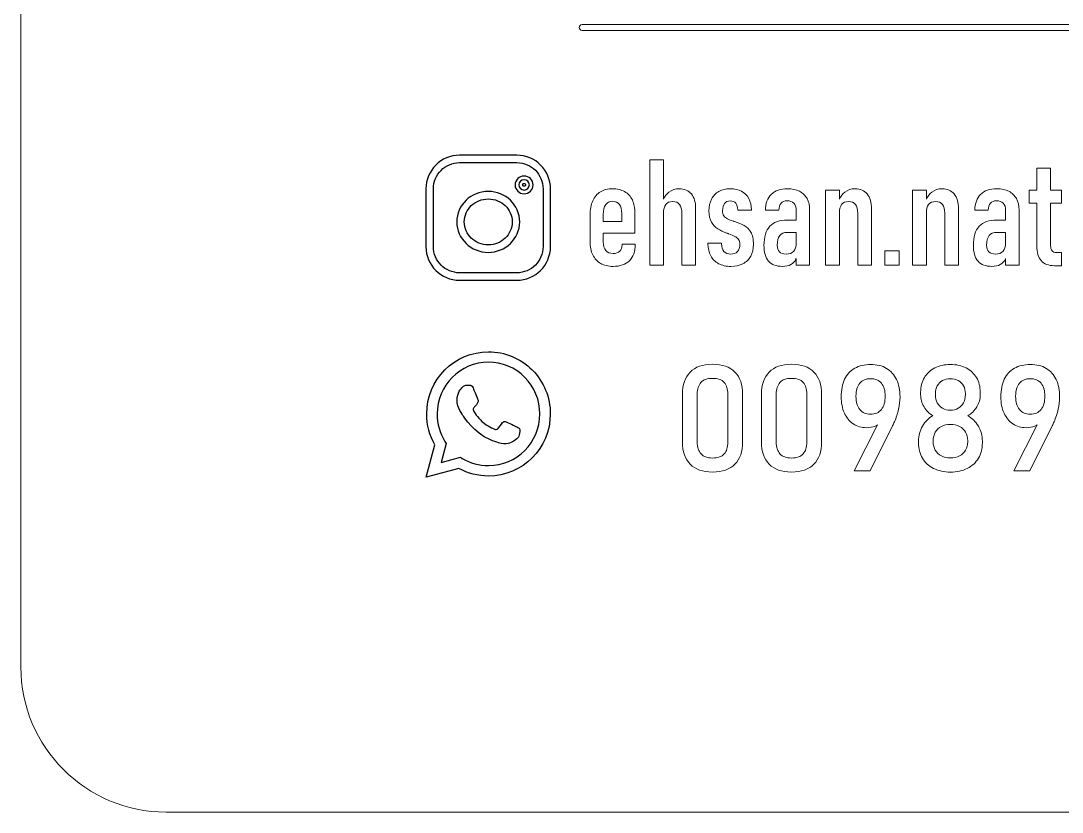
# Model space of a CAD drawing. Header units: millimetres. Extents: x -20 to 20, y -20 to 20.
# Drawn here: x -20 to 1.52, y -20 to -3.65 of the extents above; entities that cross this region are included whole.
import ezdxf

# ---------------------------------------------------------------- set-up
doc = ezdxf.new("R2010")
doc.units = ezdxf.units.MM
doc.header["$MEASUREMENT"] = 0
doc.layers.add('Layer 1', color=7, linetype='Continuous')

msp = doc.modelspace()

# ---------------------------------------------------------------- linework, layer by layer
at = {"layer": 'Layer 1', "color": 250, "lineweight": 18}
msp.add_open_spline([(17, 20), (17, 20), (-17, 20), (-17, 20), (-18.6523, 20), (-20, 18.6523), (-20, 17), (-20, 17), (-20, -17), (-20, -17), (-20, -18.6523), (-18.6523, -20), (-17, -20), (-17, -20), (17, -20), (17, -20), (18.6523, -20), (20, -18.6523), (20, -17), (20, -17), (20, 17), (20, 17), (20, 18.6523), (18.6523, 20), (17, 20)], degree=3, knots=[0, 0, 0, 0, 0.125, 0.125, 0.125, 0.25, 0.25, 0.25, 0.375, 0.375, 0.375, 0.5, 0.5, 0.5, 0.625, 0.625, 0.625, 0.75, 0.75, 0.75, 0.875, 0.875, 0.875, 1, 1, 1, 1], dxfattribs=at)
at = {"layer": 'Layer 1', "color": 250, "lineweight": 9}
for points, knots in [([(-8.4018, -3.8484), (-8.4348, -3.8484), (-8.4615, -3.8216), (-8.4615, -3.7887), (-8.4615, -3.7557), (-8.4348, -3.729), (-8.4018, -3.729), (-8.4018, -3.729), (17.0655, -3.729), (17.0655, -3.729), (17.0985, -3.729), (17.1252, -3.7557), (17.1252, -3.7887), (17.1252, -3.8216), (17.0985, -3.8484), (17.0655, -3.8484), (17.0655, -3.8484), (-8.4018, -3.8484), (-8.4018, -3.8484)], [0, 0, 0, 0, 0.1666667, 0.1666667, 0.1666667, 0.3333333, 0.3333333, 0.3333333, 0.5, 0.5, 0.5, 0.6666667, 0.6666667, 0.6666667, 0.8333333, 0.8333333, 0.8333333, 1, 1, 1, 1]), ([(-7.0047, -6.5246), (-7.0047, -6.5246), (-6.72, -6.5246), (-6.72, -6.5246), (-6.72, -6.5246), (-6.72, -7.3363), (-6.72, -7.3363), (-6.6893, -7.2755), (-6.6516, -7.2277), (-6.607, -7.1927), (-6.5456, -7.1447), (-6.4751, -7.1206), (-6.3948, -7.1206), (-6.2854, -7.1206), (-6.2011, -7.1569), (-6.1428, -7.2285), (-6.084, -7.3006), (-6.0549, -7.4044), (-6.0549, -7.5403), (-6.0549, -7.5403), (-6.0549, -8.7023), (-6.0549, -8.7023), (-6.0549, -8.7023), (-6.3396, -8.7023), (-6.3396, -8.7023), (-6.3396, -8.7023), (-6.3396, -7.6226), (-6.3396, -7.6226), (-6.3396, -7.5434), (-6.3555, -7.4846), (-6.3867, -7.4453), (-6.4183, -7.4054), (-6.4659, -7.386), (-6.5298, -7.386), (-6.5937, -7.386), (-6.6412, -7.4059), (-6.6729, -7.4463), (-6.7031, -7.4859), (-6.719, -7.5442), (-6.72, -7.6222), (-6.72, -7.6222), (-6.72, -7.626), (-6.72, -7.626), (-6.72, -7.626), (-6.72, -7.6298), (-6.72, -7.6298), (-6.72, -7.6298), (-6.72, -8.7023), (-6.72, -8.7023), (-6.72, -8.7023), (-7.0047, -8.7023), (-7.0047, -8.7023), (-7.0047, -8.7023), (-7.0047, -6.5246), (-7.0047, -6.5246)], [0, 0, 0, 0, 0.0555556, 0.0555556, 0.0555556, 0.1111111, 0.1111111, 0.1111111, 0.1666667, 0.1666667, 0.1666667, 0.2222222, 0.2222222, 0.2222222, 0.2777778, 0.2777778, 0.2777778, 0.3333333, 0.3333333, 0.3333333, 0.3888889, 0.3888889, 0.3888889, 0.4444444, 0.4444444, 0.4444444, 0.5, 0.5, 0.5, 0.5555556, 0.5555556, 0.5555556, 0.6111111, 0.6111111, 0.6111111, 0.6666667, 0.6666667, 0.6666667, 0.7222222, 0.7222222, 0.7222222, 0.7777778, 0.7777778, 0.7777778, 0.8333333, 0.8333333, 0.8333333, 0.8888889, 0.8888889, 0.8888889, 0.9444444, 0.9444444, 0.9444444, 1, 1, 1, 1]), ([(1.3611, -8.71), (1.2353, -8.71), (1.1433, -8.6752), (1.084, -8.6062), (1.0252, -8.5377), (0.9956, -8.4349), (0.9956, -8.2979), (0.9956, -8.2979), (0.9956, -7.4171), (0.9956, -7.4171), (0.9956, -7.4171), (0.8371, -7.4171), (0.8371, -7.4171), (0.8371, -7.4171), (0.8371, -7.1477), (0.8371, -7.1477), (0.8371, -7.1477), (0.9956, -7.1477), (0.9956, -7.1477), (0.9956, -7.1477), (0.9956, -6.6953), (0.9956, -6.6953), (0.9956, -6.6953), (1.2803, -6.6953), (1.2803, -6.6953), (1.2803, -6.6953), (1.2803, -7.1477), (1.2803, -7.1477), (1.2803, -7.1477), (1.5078, -7.1477), (1.5078, -7.1477), (1.5078, -7.1477), (1.5078, -7.4171), (1.5078, -7.4171), (1.5078, -7.4171), (1.2803, -7.4171), (1.2803, -7.4171), (1.2803, -7.4171), (1.2803, -8.2979), (1.2803, -8.2979), (1.2803, -8.3429), (1.29, -8.3777), (1.3094, -8.4027), (1.3289, -8.4278), (1.357, -8.4401), (1.3943, -8.4401), (1.3943, -8.4401), (1.5078, -8.4401), (1.5078, -8.4401), (1.5078, -8.4401), (1.5078, -8.71), (1.5078, -8.71), (1.5078, -8.71), (1.3611, -8.71), (1.3611, -8.71)], [0, 0, 0, 0, 0.0555556, 0.0555556, 0.0555556, 0.1111111, 0.1111111, 0.1111111, 0.1666667, 0.1666667, 0.1666667, 0.2222222, 0.2222222, 0.2222222, 0.2777778, 0.2777778, 0.2777778, 0.3333333, 0.3333333, 0.3333333, 0.3888889, 0.3888889, 0.3888889, 0.4444444, 0.4444444, 0.4444444, 0.5, 0.5, 0.5, 0.5555556, 0.5555556, 0.5555556, 0.6111111, 0.6111111, 0.6111111, 0.6666667, 0.6666667, 0.6666667, 0.7222222, 0.7222222, 0.7222222, 0.7777778, 0.7777778, 0.7777778, 0.8333333, 0.8333333, 0.8333333, 0.8888889, 0.8888889, 0.8888889, 0.9444444, 0.9444444, 0.9444444, 1, 1, 1, 1]), ([(-7.7628, -8.7248), (-7.8625, -8.7248), (-7.9473, -8.7043), (-8.0179, -8.664), (-8.0884, -8.6236), (-8.1421, -8.5648), (-8.1794, -8.4881), (-8.2172, -8.4114), (-8.2356, -8.3184), (-8.2356, -8.2095), (-8.2356, -8.2095), (-8.2356, -7.6661), (-8.2356, -7.6661), (-8.2356, -7.5511), (-8.2178, -7.4529), (-8.1809, -7.3711), (-8.1446, -7.2888), (-8.092, -7.227), (-8.023, -7.1845), (-7.9545, -7.1421), (-7.8712, -7.1206), (-7.7745, -7.1206), (-7.6769, -7.1206), (-7.5931, -7.1406), (-7.523, -7.1799), (-7.453, -7.2193), (-7.3998, -7.2766), (-7.3635, -7.3522), (-7.3267, -7.4274), (-7.3088, -7.5189), (-7.3088, -7.6257), (-7.3088, -7.6257), (-7.3088, -8.0357), (-7.3088, -8.0357), (-7.3088, -8.0357), (-7.9632, -8.0357), (-7.9632, -8.0357), (-7.9632, -8.0357), (-7.9632, -8.2172), (-7.9632, -8.2172), (-7.9632, -8.2928), (-7.9458, -8.3521), (-7.911, -8.3946), (-7.8758, -8.437), (-7.8267, -8.4579), (-7.7628, -8.4579), (-7.7035, -8.4579), (-7.658, -8.4426), (-7.6253, -8.4109), (-7.5931, -8.3797), (-7.5767, -8.3347), (-7.5767, -8.277), (-7.5767, -8.277), (-7.5767, -8.2662), (-7.5767, -8.2662), (-7.5767, -8.2662), (-7.3042, -8.2662), (-7.3042, -8.2662), (-7.3042, -8.2662), (-7.3042, -8.277), (-7.3042, -8.277), (-7.3042, -8.4196), (-7.3441, -8.53), (-7.4239, -8.6077), (-7.5041, -8.6859), (-7.6166, -8.7248), (-7.7628, -8.7248)], [0, 0, 0, 0, 0.0454545, 0.0454545, 0.0454545, 0.0909091, 0.0909091, 0.0909091, 0.1363636, 0.1363636, 0.1363636, 0.1818182, 0.1818182, 0.1818182, 0.2272727, 0.2272727, 0.2272727, 0.2727273, 0.2727273, 0.2727273, 0.3181818, 0.3181818, 0.3181818, 0.3636364, 0.3636364, 0.3636364, 0.4090909, 0.4090909, 0.4090909, 0.4545455, 0.4545455, 0.4545455, 0.5, 0.5, 0.5, 0.5454545, 0.5454545, 0.5454545, 0.5909091, 0.5909091, 0.5909091, 0.6363636, 0.6363636, 0.6363636, 0.6818182, 0.6818182, 0.6818182, 0.7272727, 0.7272727, 0.7272727, 0.7727273, 0.7727273, 0.7727273, 0.8181818, 0.8181818, 0.8181818, 0.8636364, 0.8636364, 0.8636364, 0.9090909, 0.9090909, 0.9090909, 0.9545455, 0.9545455, 0.9545455, 1, 1, 1, 1]), ([(-5.33, -8.7248), (-5.4272, -8.7248), (-5.5105, -8.7059), (-5.581, -8.6686), (-5.6516, -8.6312), (-5.7058, -8.5771), (-5.7436, -8.507), (-5.7814, -8.4365), (-5.8003, -8.3537), (-5.8003, -8.2591), (-5.8003, -8.2591), (-5.8003, -8.2468), (-5.8003, -8.2468), (-5.8003, -8.2468), (-5.5187, -8.2468), (-5.5187, -8.2468), (-5.5187, -8.2468), (-5.5187, -8.2591), (-5.5187, -8.2591), (-5.5187, -8.3261), (-5.5023, -8.3782), (-5.4696, -8.4155), (-5.4364, -8.4528), (-5.3898, -8.4717), (-5.33, -8.4717), (-5.2712, -8.4717), (-5.2252, -8.4539), (-5.1915, -8.4176), (-5.1583, -8.3818), (-5.1414, -8.3322), (-5.1414, -8.2693), (-5.1414, -8.2274), (-5.1511, -8.1931), (-5.1705, -8.1671), (-5.19, -8.1405), (-5.215, -8.1195), (-5.2447, -8.1042), (-5.2748, -8.0883), (-5.3172, -8.071), (-5.3719, -8.051), (-5.376, -8.05), (-5.3796, -8.049), (-5.3832, -8.048), (-5.3868, -8.0469), (-5.3903, -8.0454), (-5.3944, -8.0434), (-5.3975, -8.0423), (-5.4006, -8.0413), (-5.4026, -8.0403), (-5.4052, -8.0393), (-5.4082, -8.0383), (-5.4108, -8.0372), (-5.4849, -8.0096), (-5.5478, -7.9795), (-5.5989, -7.9473), (-5.6505, -7.9156), (-5.6935, -7.8696), (-5.7288, -7.8097), (-5.7635, -7.7499), (-5.7809, -7.6727), (-5.7809, -7.5792), (-5.7809, -7.4851), (-5.763, -7.4039), (-5.7277, -7.3348), (-5.6925, -7.2658), (-5.6419, -7.2132), (-5.5759, -7.1764), (-5.51, -7.1391), (-5.4323, -7.1206), (-5.3423, -7.1206), (-5.2513, -7.1206), (-5.1731, -7.138), (-5.1071, -7.1733), (-5.0412, -7.2081), (-4.9906, -7.2582), (-4.9558, -7.3236), (-4.9211, -7.389), (-4.9032, -7.4667), (-4.9032, -7.5567), (-4.9032, -7.5567), (-4.9032, -7.5654), (-4.9032, -7.5654), (-4.9032, -7.5654), (-5.1848, -7.5654), (-5.1848, -7.5654), (-5.1848, -7.5654), (-5.1848, -7.5536), (-5.1848, -7.5536), (-5.1848, -7.4969), (-5.1986, -7.4524), (-5.2263, -7.4212), (-5.2533, -7.3895), (-5.2922, -7.3737), (-5.3423, -7.3737), (-5.3919, -7.3737), (-5.4307, -7.3916), (-5.4583, -7.4263), (-5.4854, -7.4611), (-5.4992, -7.5102), (-5.4992, -7.5731), (-5.4992, -7.616), (-5.49, -7.6513), (-5.4711, -7.6789), (-5.4522, -7.706), (-5.4272, -7.7274), (-5.397, -7.7433), (-5.3663, -7.7586), (-5.327, -7.7745), (-5.2794, -7.7903), (-5.2774, -7.7913), (-5.2748, -7.7919), (-5.2717, -7.7924), (-5.2687, -7.7929), (-5.2661, -7.7939), (-5.2641, -7.7949), (-5.2631, -7.7959), (-5.262, -7.7965), (-5.26, -7.7965), (-5.2579, -7.7965), (-5.2564, -7.797), (-5.2554, -7.7975), (-5.1716, -7.8246), (-5.1031, -7.8522), (-5.0509, -7.8808), (-4.9983, -7.9094), (-4.9533, -7.9544), (-4.916, -8.0163), (-4.8786, -8.0781), (-4.8597, -8.1625), (-4.8597, -8.2693), (-4.8597, -8.3634), (-4.8786, -8.4447), (-4.917, -8.5126), (-4.9548, -8.5811), (-5.009, -8.6338), (-5.0795, -8.6701), (-5.1496, -8.7064), (-5.2334, -8.7248), (-5.33, -8.7248)], [0, 0, 0, 0, 0.0217391, 0.0217391, 0.0217391, 0.0434783, 0.0434783, 0.0434783, 0.0652174, 0.0652174, 0.0652174, 0.0869565, 0.0869565, 0.0869565, 0.1086957, 0.1086957, 0.1086957, 0.1304348, 0.1304348, 0.1304348, 0.1521739, 0.1521739, 0.1521739, 0.173913, 0.173913, 0.173913, 0.1956522, 0.1956522, 0.1956522, 0.2173913, 0.2173913, 0.2173913, 0.2391304, 0.2391304, 0.2391304, 0.2608696, 0.2608696, 0.2608696, 0.2826087, 0.2826087, 0.2826087, 0.3043478, 0.3043478, 0.3043478, 0.326087, 0.326087, 0.326087, 0.3478261, 0.3478261, 0.3478261, 0.3695652, 0.3695652, 0.3695652, 0.3913043, 0.3913043, 0.3913043, 0.4130435, 0.4130435, 0.4130435, 0.4347826, 0.4347826, 0.4347826, 0.4565217, 0.4565217, 0.4565217, 0.4782609, 0.4782609, 0.4782609, 0.5, 0.5, 0.5, 0.5217391, 0.5217391, 0.5217391, 0.5434783, 0.5434783, 0.5434783, 0.5652174, 0.5652174, 0.5652174, 0.5869565, 0.5869565, 0.5869565, 0.6086957, 0.6086957, 0.6086957, 0.6304348, 0.6304348, 0.6304348, 0.6521739, 0.6521739, 0.6521739, 0.673913, 0.673913, 0.673913, 0.6956522, 0.6956522, 0.6956522, 0.7173913, 0.7173913, 0.7173913, 0.7391304, 0.7391304, 0.7391304, 0.7608696, 0.7608696, 0.7608696, 0.7826087, 0.7826087, 0.7826087, 0.8043478, 0.8043478, 0.8043478, 0.826087, 0.826087, 0.826087, 0.8478261, 0.8478261, 0.8478261, 0.8695652, 0.8695652, 0.8695652, 0.8913043, 0.8913043, 0.8913043, 0.9130435, 0.9130435, 0.9130435, 0.9347826, 0.9347826, 0.9347826, 0.9565217, 0.9565217, 0.9565217, 0.9782609, 0.9782609, 0.9782609, 1, 1, 1, 1]), ([(-3.9764, -7.5654), (-3.9764, -7.5025), (-3.9933, -7.4539), (-4.0265, -7.4197), (-4.0602, -7.3849), (-4.1067, -7.3681), (-4.1665, -7.3681), (-4.2197, -7.3681), (-4.2606, -7.3849), (-4.2903, -7.4197), (-4.3194, -7.4539), (-4.3342, -7.5025), (-4.3342, -7.5654), (-4.3342, -7.5654), (-4.6113, -7.5654), (-4.6113, -7.5654), (-4.6113, -7.4238), (-4.5719, -7.3144), (-4.4932, -7.2367), (-4.414, -7.1595), (-4.303, -7.1206), (-4.1589, -7.1206), (-4.0623, -7.1206), (-3.9794, -7.138), (-3.9104, -7.1733), (-3.8414, -7.2081), (-3.7893, -7.2587), (-3.753, -7.3251), (-3.7172, -7.3916), (-3.6993, -7.4718), (-3.6993, -7.5654), (-3.6993, -7.5654), (-3.6993, -8.7023), (-3.6993, -8.7023), (-3.6993, -8.7023), (-3.9764, -8.7023), (-3.9764, -8.7023), (-3.9764, -8.7023), (-3.9764, -8.5586), (-3.9764, -8.5586), (-3.9764, -8.5586), (-3.9815, -8.5704), (-3.9815, -8.5704), (-4.005, -8.6226), (-4.0398, -8.6609), (-4.0863, -8.6865), (-4.1328, -8.712), (-4.1906, -8.7248), (-4.2596, -8.7248), (-4.3874, -8.7248), (-4.483, -8.6885), (-4.5469, -8.6164), (-4.6108, -8.5438), (-4.643, -8.4349), (-4.643, -8.2887), (-4.643, -8.1144), (-4.6031, -7.9836), (-4.5229, -7.8972), (-4.4431, -7.8108), (-4.323, -7.7678), (-4.1619, -7.7678), (-4.1619, -7.7678), (-3.9764, -7.7678), (-3.9764, -7.7678), (-3.9764, -7.7678), (-3.9764, -7.5654), (-3.9764, -7.5654)], [0, 0, 0, 0, 0.0454545, 0.0454545, 0.0454545, 0.0909091, 0.0909091, 0.0909091, 0.1363636, 0.1363636, 0.1363636, 0.1818182, 0.1818182, 0.1818182, 0.2272727, 0.2272727, 0.2272727, 0.2727273, 0.2727273, 0.2727273, 0.3181818, 0.3181818, 0.3181818, 0.3636364, 0.3636364, 0.3636364, 0.4090909, 0.4090909, 0.4090909, 0.4545455, 0.4545455, 0.4545455, 0.5, 0.5, 0.5, 0.5454545, 0.5454545, 0.5454545, 0.5909091, 0.5909091, 0.5909091, 0.6363636, 0.6363636, 0.6363636, 0.6818182, 0.6818182, 0.6818182, 0.7272727, 0.7272727, 0.7272727, 0.7727273, 0.7727273, 0.7727273, 0.8181818, 0.8181818, 0.8181818, 0.8636364, 0.8636364, 0.8636364, 0.9090909, 0.9090909, 0.9090909, 0.9545455, 0.9545455, 0.9545455, 1, 1, 1, 1]), ([(-3.3701, -7.1477), (-3.3701, -7.1477), (-3.0854, -7.1477), (-3.0854, -7.1477), (-3.0854, -7.1477), (-3.0854, -7.3363), (-3.0854, -7.3363), (-3.0547, -7.2755), (-3.017, -7.2277), (-2.9724, -7.1927), (-2.911, -7.1447), (-2.8405, -7.1206), (-2.7602, -7.1206), (-2.6508, -7.1206), (-2.5665, -7.1569), (-2.5082, -7.2285), (-2.4494, -7.3006), (-2.4203, -7.4044), (-2.4203, -7.5403), (-2.4203, -7.5403), (-2.4203, -8.7023), (-2.4203, -8.7023), (-2.4203, -8.7023), (-2.705, -8.7023), (-2.705, -8.7023), (-2.705, -8.7023), (-2.705, -7.6242), (-2.705, -7.6242), (-2.705, -7.5439), (-2.7209, -7.4846), (-2.7521, -7.4453), (-2.7837, -7.4054), (-2.8313, -7.386), (-2.8952, -7.386), (-2.9591, -7.386), (-3.0066, -7.4064), (-3.0383, -7.4473), (-3.0685, -7.4869), (-3.0844, -7.5463), (-3.0854, -7.6252), (-3.0854, -7.6252), (-3.0854, -7.629), (-3.0854, -7.629), (-3.0854, -7.629), (-3.0854, -7.6329), (-3.0854, -7.6329), (-3.0854, -7.6329), (-3.0854, -8.7023), (-3.0854, -8.7023), (-3.0854, -8.7023), (-3.3701, -8.7023), (-3.3701, -8.7023), (-3.3701, -8.7023), (-3.3701, -7.1477), (-3.3701, -7.1477)], [0, 0, 0, 0, 0.0555556, 0.0555556, 0.0555556, 0.1111111, 0.1111111, 0.1111111, 0.1666667, 0.1666667, 0.1666667, 0.2222222, 0.2222222, 0.2222222, 0.2777778, 0.2777778, 0.2777778, 0.3333333, 0.3333333, 0.3333333, 0.3888889, 0.3888889, 0.3888889, 0.4444444, 0.4444444, 0.4444444, 0.5, 0.5, 0.5, 0.5555556, 0.5555556, 0.5555556, 0.6111111, 0.6111111, 0.6111111, 0.6666667, 0.6666667, 0.6666667, 0.7222222, 0.7222222, 0.7222222, 0.7777778, 0.7777778, 0.7777778, 0.8333333, 0.8333333, 0.8333333, 0.8888889, 0.8888889, 0.8888889, 0.9444444, 0.9444444, 0.9444444, 1, 1, 1, 1]), ([(-1.5727, -7.1477), (-1.5727, -7.1477), (-1.288, -7.1477), (-1.288, -7.1477), (-1.288, -7.1477), (-1.288, -7.3363), (-1.288, -7.3363), (-1.2573, -7.2755), (-1.2196, -7.2277), (-1.175, -7.1927), (-1.1136, -7.1447), (-1.0431, -7.1206), (-0.9628, -7.1206), (-0.8534, -7.1206), (-0.7691, -7.1569), (-0.7108, -7.2285), (-0.652, -7.3006), (-0.6229, -7.4044), (-0.6229, -7.5403), (-0.6229, -7.5403), (-0.6229, -8.7023), (-0.6229, -8.7023), (-0.6229, -8.7023), (-0.9076, -8.7023), (-0.9076, -8.7023), (-0.9076, -8.7023), (-0.9076, -7.6242), (-0.9076, -7.6242), (-0.9076, -7.5439), (-0.9235, -7.4846), (-0.9547, -7.4453), (-0.9863, -7.4054), (-1.0339, -7.386), (-1.0978, -7.386), (-1.1617, -7.386), (-1.2092, -7.4064), (-1.2409, -7.4473), (-1.2711, -7.4869), (-1.287, -7.5463), (-1.288, -7.6252), (-1.288, -7.6252), (-1.288, -7.629), (-1.288, -7.629), (-1.288, -7.629), (-1.288, -7.6329), (-1.288, -7.6329), (-1.288, -7.6329), (-1.288, -8.7023), (-1.288, -8.7023), (-1.288, -8.7023), (-1.5727, -8.7023), (-1.5727, -8.7023), (-1.5727, -8.7023), (-1.5727, -7.1477), (-1.5727, -7.1477)], [0, 0, 0, 0, 0.0555556, 0.0555556, 0.0555556, 0.1111111, 0.1111111, 0.1111111, 0.1666667, 0.1666667, 0.1666667, 0.2222222, 0.2222222, 0.2222222, 0.2777778, 0.2777778, 0.2777778, 0.3333333, 0.3333333, 0.3333333, 0.3888889, 0.3888889, 0.3888889, 0.4444444, 0.4444444, 0.4444444, 0.5, 0.5, 0.5, 0.5555556, 0.5555556, 0.5555556, 0.6111111, 0.6111111, 0.6111111, 0.6666667, 0.6666667, 0.6666667, 0.7222222, 0.7222222, 0.7222222, 0.7777778, 0.7777778, 0.7777778, 0.8333333, 0.8333333, 0.8333333, 0.8888889, 0.8888889, 0.8888889, 0.9444444, 0.9444444, 0.9444444, 1, 1, 1, 1]), ([(0.3504, -7.5654), (0.3504, -7.5025), (0.3335, -7.4539), (0.3003, -7.4197), (0.2666, -7.3849), (0.2201, -7.3681), (0.1603, -7.3681), (0.1071, -7.3681), (0.0662, -7.3849), (0.0365, -7.4197), (0.0074, -7.4539), (-0.0074, -7.5025), (-0.0074, -7.5654), (-0.0074, -7.5654), (-0.2845, -7.5654), (-0.2845, -7.5654), (-0.2845, -7.4238), (-0.2451, -7.3144), (-0.1664, -7.2367), (-0.0872, -7.1595), (0.0238, -7.1206), (0.1679, -7.1206), (0.2645, -7.1206), (0.3474, -7.138), (0.4164, -7.1733), (0.4854, -7.2081), (0.5375, -7.2587), (0.5738, -7.3251), (0.6096, -7.3916), (0.6275, -7.4718), (0.6275, -7.5654), (0.6275, -7.5654), (0.6275, -8.7023), (0.6275, -8.7023), (0.6275, -8.7023), (0.3504, -8.7023), (0.3504, -8.7023), (0.3504, -8.7023), (0.3504, -8.5586), (0.3504, -8.5586), (0.3504, -8.5586), (0.3453, -8.5704), (0.3453, -8.5704), (0.3218, -8.6226), (0.287, -8.6609), (0.2405, -8.6865), (0.194, -8.712), (0.1362, -8.7248), (0.0672, -8.7248), (-0.0606, -8.7248), (-0.1562, -8.6885), (-0.2201, -8.6164), (-0.284, -8.5438), (-0.3162, -8.4349), (-0.3162, -8.2887), (-0.3162, -8.1144), (-0.2763, -7.9836), (-0.1961, -7.8972), (-0.1163, -7.8108), (0.0038, -7.7678), (0.1649, -7.7678), (0.1649, -7.7678), (0.3504, -7.7678), (0.3504, -7.7678), (0.3504, -7.7678), (0.3504, -7.5654), (0.3504, -7.5654)], [0, 0, 0, 0, 0.0454545, 0.0454545, 0.0454545, 0.0909091, 0.0909091, 0.0909091, 0.1363636, 0.1363636, 0.1363636, 0.1818182, 0.1818182, 0.1818182, 0.2272727, 0.2272727, 0.2272727, 0.2727273, 0.2727273, 0.2727273, 0.3181818, 0.3181818, 0.3181818, 0.3636364, 0.3636364, 0.3636364, 0.4090909, 0.4090909, 0.4090909, 0.4545455, 0.4545455, 0.4545455, 0.5, 0.5, 0.5, 0.5454545, 0.5454545, 0.5454545, 0.5909091, 0.5909091, 0.5909091, 0.6363636, 0.6363636, 0.6363636, 0.6818182, 0.6818182, 0.6818182, 0.7272727, 0.7272727, 0.7272727, 0.7727273, 0.7727273, 0.7727273, 0.8181818, 0.8181818, 0.8181818, 0.8636364, 0.8636364, 0.8636364, 0.9090909, 0.9090909, 0.9090909, 0.9545455, 0.9545455, 0.9545455, 1, 1, 1, 1]), ([(-7.9632, -7.8005), (-7.9632, -7.8005), (-7.5813, -7.8005), (-7.5813, -7.8005), (-7.5813, -7.8005), (-7.5813, -7.6313), (-7.5813, -7.6313), (-7.5813, -7.5506), (-7.5982, -7.4882), (-7.6314, -7.4442), (-7.6651, -7.4003), (-7.7127, -7.3783), (-7.7745, -7.3783), (-7.8344, -7.3783), (-7.8809, -7.4018), (-7.9136, -7.4488), (-7.9468, -7.4959), (-7.9632, -7.5628), (-7.9632, -7.6492), (-7.9632, -7.6492), (-7.9632, -7.8005), (-7.9632, -7.8005)], [0, 0, 0, 0, 0.1428571, 0.1428571, 0.1428571, 0.2857143, 0.2857143, 0.2857143, 0.4285714, 0.4285714, 0.4285714, 0.5714286, 0.5714286, 0.5714286, 0.7142857, 0.7142857, 0.7142857, 0.8571429, 0.8571429, 0.8571429, 1, 1, 1, 1]), ([(-3.9764, -8.2372), (-3.9764, -8.2372), (-3.9764, -8.2335), (-3.9764, -8.2335), (-3.9764, -8.2335), (-3.9764, -8.0224), (-3.9764, -8.0224), (-3.9764, -8.0224), (-4.1604, -8.0224), (-4.1604, -8.0224), (-4.2304, -8.0224), (-4.2831, -8.0444), (-4.3179, -8.0889), (-4.3526, -8.1333), (-4.37, -8.2003), (-4.37, -8.2887), (-4.37, -8.3501), (-4.3552, -8.3951), (-4.3245, -8.4252), (-4.2943, -8.4554), (-4.2483, -8.4702), (-4.1875, -8.4702), (-4.1165, -8.4702), (-4.0638, -8.4503), (-4.029, -8.4109), (-3.9944, -8.3722), (-3.9769, -8.3141), (-3.9764, -8.2372)], [0, 0, 0, 0, 0.1111111, 0.1111111, 0.1111111, 0.2222222, 0.2222222, 0.2222222, 0.3333333, 0.3333333, 0.3333333, 0.4444444, 0.4444444, 0.4444444, 0.5555556, 0.5555556, 0.5555556, 0.6666667, 0.6666667, 0.6666667, 0.7777778, 0.7777778, 0.7777778, 0.8888889, 0.8888889, 0.8888889, 1, 1, 1, 1]), ([(0.3504, -8.2372), (0.3504, -8.2372), (0.3504, -8.2335), (0.3504, -8.2335), (0.3504, -8.2335), (0.3504, -8.0224), (0.3504, -8.0224), (0.3504, -8.0224), (0.1664, -8.0224), (0.1664, -8.0224), (0.0964, -8.0224), (0.0437, -8.0444), (0.0089, -8.0889), (-0.0258, -8.1333), (-0.0432, -8.2003), (-0.0432, -8.2887), (-0.0432, -8.3501), (-0.0284, -8.3951), (0.0023, -8.4252), (0.0325, -8.4554), (0.0785, -8.4702), (0.1393, -8.4702), (0.2103, -8.4702), (0.263, -8.4503), (0.2978, -8.4109), (0.3324, -8.3722), (0.3499, -8.3141), (0.3504, -8.2372)], [0, 0, 0, 0, 0.1111111, 0.1111111, 0.1111111, 0.2222222, 0.2222222, 0.2222222, 0.3333333, 0.3333333, 0.3333333, 0.4444444, 0.4444444, 0.4444444, 0.5555556, 0.5555556, 0.5555556, 0.6666667, 0.6666667, 0.6666667, 0.7777778, 0.7777778, 0.7777778, 0.8888889, 0.8888889, 0.8888889, 1, 1, 1, 1]), ([(-2.1463, -8.4027), (-2.1463, -8.4027), (-1.8467, -8.4027), (-1.8467, -8.4027), (-1.8467, -8.4027), (-1.8467, -8.7023), (-1.8467, -8.7023), (-1.8467, -8.7023), (-2.1463, -8.7023), (-2.1463, -8.7023), (-2.1463, -8.7023), (-2.1463, -8.4027), (-2.1463, -8.4027)], [0, 0, 0, 0, 0.25, 0.25, 0.25, 0.5, 0.5, 0.5, 0.75, 0.75, 0.75, 1, 1, 1, 1]), ([(-5.7058, -12.9739), (-5.9092, -12.9739), (-6.0636, -12.9192), (-6.1689, -12.8108), (-6.2747, -12.7019), (-6.3274, -12.5501), (-6.3274, -12.3553), (-6.3274, -12.3553), (-6.3274, -11.3651), (-6.3274, -11.3651), (-6.3274, -11.1699), (-6.2742, -11.0175), (-6.1684, -10.9092), (-6.0626, -10.8008), (-5.9082, -10.7466), (-5.7058, -10.7466), (-5.5018, -10.7466), (-5.3474, -10.8008), (-5.2421, -10.9086), (-5.1368, -11.0165), (-5.0841, -11.1688), (-5.0841, -11.3651), (-5.0841, -11.3651), (-5.0841, -12.3553), (-5.0841, -12.3553), (-5.0841, -12.5511), (-5.1368, -12.703), (-5.2426, -12.8113), (-5.3484, -12.9197), (-5.5028, -12.9739), (-5.7058, -12.9739)], [0, 0, 0, 0, 0.1, 0.1, 0.1, 0.2, 0.2, 0.2, 0.3, 0.3, 0.3, 0.4, 0.4, 0.4, 0.5, 0.5, 0.5, 0.6, 0.6, 0.6, 0.7, 0.7, 0.7, 0.8, 0.8, 0.8, 0.9, 0.9, 0.9, 1, 1, 1, 1]), ([(-4.0735, -12.9739), (-4.2769, -12.9739), (-4.4313, -12.9192), (-4.5366, -12.8108), (-4.6424, -12.7019), (-4.6951, -12.5501), (-4.6951, -12.3553), (-4.6951, -12.3553), (-4.6951, -11.3651), (-4.6951, -11.3651), (-4.6951, -11.1699), (-4.6419, -11.0175), (-4.5361, -10.9092), (-4.4303, -10.8008), (-4.2759, -10.7466), (-4.0735, -10.7466), (-3.8695, -10.7466), (-3.7151, -10.8008), (-3.6098, -10.9086), (-3.5045, -11.0165), (-3.4518, -11.1688), (-3.4518, -11.3651), (-3.4518, -11.3651), (-3.4518, -12.3553), (-3.4518, -12.3553), (-3.4518, -12.5511), (-3.5045, -12.703), (-3.6103, -12.8113), (-3.7161, -12.9197), (-3.8705, -12.9739), (-4.0735, -12.9739)], [0, 0, 0, 0, 0.1, 0.1, 0.1, 0.2, 0.2, 0.2, 0.3, 0.3, 0.3, 0.4, 0.4, 0.4, 0.5, 0.5, 0.5, 0.6, 0.6, 0.6, 0.7, 0.7, 0.7, 0.8, 0.8, 0.8, 0.9, 0.9, 0.9, 1, 1, 1, 1]), ([(-2.2951, -11.9965), (-2.3102, -12.0077), (-2.327, -12.0172), (-2.3456, -12.0251), (-2.3962, -12.0466), (-2.4555, -12.0573), (-2.5245, -12.0573), (-2.6283, -12.0573), (-2.7198, -12.0307), (-2.7985, -11.9781), (-2.8772, -11.9249), (-2.9386, -11.8503), (-2.982, -11.7542), (-3.0255, -11.6576), (-3.047, -11.5461), (-3.047, -11.4193), (-3.047, -11.4193), (-3.047, -11.4178), (-3.047, -11.4178), (-3.047, -11.2772), (-3.0234, -11.1566), (-2.9759, -11.0569), (-2.9289, -10.9572), (-2.8593, -10.881), (-2.7678, -10.8294), (-2.6763, -10.7773), (-2.5669, -10.7512), (-2.4391, -10.7512), (-2.3113, -10.7512), (-2.2019, -10.7778), (-2.111, -10.8309), (-2.0205, -10.8836), (-1.9509, -10.9603), (-1.9039, -11.0615), (-1.8564, -11.1622), (-1.8323, -11.2834), (-1.8323, -11.4255), (-1.8323, -11.4255), (-1.8323, -11.427), (-1.8323, -11.427), (-1.8323, -11.5047), (-1.8426, -11.588), (-1.8625, -11.676), (-1.8824, -11.7644), (-1.9111, -11.8523), (-1.9479, -11.9392), (-1.954, -11.952), (-1.9596, -11.9653), (-1.9658, -11.9786), (-1.9719, -11.9924), (-1.9785, -12.0052), (-1.9852, -12.0185), (-1.9852, -12.0185), (-2.4494, -12.9514), (-2.4494, -12.9514), (-2.4494, -12.9514), (-2.7791, -12.9514), (-2.7791, -12.9514), (-2.7791, -12.9514), (-2.2951, -11.9965), (-2.2951, -11.9965)], [0, 0, 0, 0, 0.05, 0.05, 0.05, 0.1, 0.1, 0.1, 0.15, 0.15, 0.15, 0.2, 0.2, 0.2, 0.25, 0.25, 0.25, 0.3, 0.3, 0.3, 0.35, 0.35, 0.35, 0.4, 0.4, 0.4, 0.45, 0.45, 0.45, 0.5, 0.5, 0.5, 0.55, 0.55, 0.55, 0.6, 0.6, 0.6, 0.65, 0.65, 0.65, 0.7, 0.7, 0.7, 0.75, 0.75, 0.75, 0.8, 0.8, 0.8, 0.85, 0.85, 0.85, 0.9, 0.9, 0.9, 0.95, 0.95, 0.95, 1, 1, 1, 1]), ([(-0.79, -12.9739), (-0.9219, -12.9739), (-1.0379, -12.9488), (-1.1376, -12.8987), (-1.2373, -12.8492), (-1.3145, -12.7786), (-1.3692, -12.6871), (-1.4234, -12.5956), (-1.4505, -12.4898), (-1.4505, -12.3686), (-1.4505, -12.3686), (-1.4505, -12.3328), (-1.4505, -12.3328), (-1.4505, -12.224), (-1.4234, -12.1217), (-1.3692, -12.0256), (-1.3145, -11.93), (-1.2419, -11.8574), (-1.1514, -11.8089), (-1.2281, -11.7669), (-1.2899, -11.7061), (-1.336, -11.6269), (-1.3825, -11.5471), (-1.406, -11.4638), (-1.406, -11.3759), (-1.406, -11.3759), (-1.406, -11.3232), (-1.406, -11.3232), (-1.406, -11.2097), (-1.3804, -11.1095), (-1.3293, -11.0232), (-1.2787, -10.9368), (-1.2066, -10.8698), (-1.1136, -10.8223), (-1.0211, -10.7752), (-0.9132, -10.7512), (-0.79, -10.7512), (-0.6673, -10.7512), (-0.5594, -10.7752), (-0.4669, -10.8223), (-0.3739, -10.8698), (-0.3018, -10.9368), (-0.2512, -11.0232), (-0.2001, -11.1095), (-0.1745, -11.2097), (-0.1745, -11.3232), (-0.1745, -11.3232), (-0.1745, -11.3759), (-0.1745, -11.3759), (-0.1745, -11.4659), (-0.1985, -11.5502), (-0.2461, -11.6289), (-0.2931, -11.7077), (-0.356, -11.768), (-0.4337, -11.8089), (-0.3422, -11.8585), (-0.2686, -11.931), (-0.2128, -12.0266), (-0.1576, -12.1217), (-0.13, -12.224), (-0.13, -12.3328), (-0.13, -12.3328), (-0.13, -12.3686), (-0.13, -12.3686), (-0.13, -12.4898), (-0.1571, -12.5956), (-0.2113, -12.6871), (-0.266, -12.7786), (-0.3427, -12.8492), (-0.4429, -12.8987), (-0.5426, -12.9488), (-0.6586, -12.9739), (-0.79, -12.9739)], [0, 0, 0, 0, 0.0416667, 0.0416667, 0.0416667, 0.0833333, 0.0833333, 0.0833333, 0.125, 0.125, 0.125, 0.1666667, 0.1666667, 0.1666667, 0.2083333, 0.2083333, 0.2083333, 0.25, 0.25, 0.25, 0.2916667, 0.2916667, 0.2916667, 0.3333333, 0.3333333, 0.3333333, 0.375, 0.375, 0.375, 0.4166667, 0.4166667, 0.4166667, 0.4583333, 0.4583333, 0.4583333, 0.5, 0.5, 0.5, 0.5416667, 0.5416667, 0.5416667, 0.5833333, 0.5833333, 0.5833333, 0.625, 0.625, 0.625, 0.6666667, 0.6666667, 0.6666667, 0.7083333, 0.7083333, 0.7083333, 0.75, 0.75, 0.75, 0.7916667, 0.7916667, 0.7916667, 0.8333333, 0.8333333, 0.8333333, 0.875, 0.875, 0.875, 0.9166667, 0.9166667, 0.9166667, 0.9583333, 0.9583333, 0.9583333, 1, 1, 1, 1]), ([(1.0042, -11.9965), (0.9891, -12.0077), (0.9723, -12.0172), (0.9537, -12.0251), (0.9031, -12.0466), (0.8438, -12.0573), (0.7748, -12.0573), (0.671, -12.0573), (0.5795, -12.0307), (0.5008, -11.9781), (0.4221, -11.9249), (0.3607, -11.8503), (0.3173, -11.7542), (0.2738, -11.6576), (0.2523, -11.5461), (0.2523, -11.4193), (0.2523, -11.4193), (0.2523, -11.4178), (0.2523, -11.4178), (0.2523, -11.2772), (0.2759, -11.1566), (0.3234, -11.0569), (0.3704, -10.9572), (0.44, -10.881), (0.5315, -10.8294), (0.623, -10.7773), (0.7324, -10.7512), (0.8602, -10.7512), (0.988, -10.7512), (1.0974, -10.7778), (1.1883, -10.8309), (1.2788, -10.8836), (1.3484, -10.9603), (1.3954, -11.0615), (1.4429, -11.1622), (1.467, -11.2834), (1.467, -11.4255), (1.467, -11.4255), (1.467, -11.427), (1.467, -11.427), (1.467, -11.5047), (1.4567, -11.588), (1.4368, -11.676), (1.4169, -11.7644), (1.3882, -11.8523), (1.3514, -11.9392), (1.3453, -11.952), (1.3397, -11.9653), (1.3335, -11.9786), (1.3274, -11.9924), (1.3208, -12.0052), (1.3141, -12.0185), (1.3141, -12.0185), (0.8499, -12.9514), (0.8499, -12.9514), (0.8499, -12.9514), (0.5202, -12.9514), (0.5202, -12.9514), (0.5202, -12.9514), (1.0042, -11.9965), (1.0042, -11.9965)], [0, 0, 0, 0, 0.05, 0.05, 0.05, 0.1, 0.1, 0.1, 0.15, 0.15, 0.15, 0.2, 0.2, 0.2, 0.25, 0.25, 0.25, 0.3, 0.3, 0.3, 0.35, 0.35, 0.35, 0.4, 0.4, 0.4, 0.45, 0.45, 0.45, 0.5, 0.5, 0.5, 0.55, 0.55, 0.55, 0.6, 0.6, 0.6, 0.65, 0.65, 0.65, 0.7, 0.7, 0.7, 0.75, 0.75, 0.75, 0.8, 0.8, 0.8, 0.85, 0.85, 0.85, 0.9, 0.9, 0.9, 0.95, 0.95, 0.95, 1, 1, 1, 1]), ([(-5.7058, -12.6835), (-5.5979, -12.6835), (-5.5182, -12.6549), (-5.4665, -12.5987), (-5.4154, -12.5424), (-5.3898, -12.4612), (-5.3898, -12.3553), (-5.3898, -12.3553), (-5.3898, -11.3651), (-5.3898, -11.3651), (-5.3898, -11.2593), (-5.4149, -11.1786), (-5.466, -11.1218), (-5.5171, -11.0656), (-5.5969, -11.0375), (-5.7058, -11.0375), (-5.8146, -11.0375), (-5.8944, -11.0656), (-5.945, -11.1218), (-5.9961, -11.1786), (-6.0217, -11.2593), (-6.0217, -11.3651), (-6.0217, -11.3651), (-6.0217, -12.3553), (-6.0217, -12.3553), (-6.0217, -12.4612), (-5.9961, -12.5424), (-5.9445, -12.5987), (-5.8929, -12.6549), (-5.8136, -12.6835), (-5.7058, -12.6835)], [0, 0, 0, 0, 0.1, 0.1, 0.1, 0.2, 0.2, 0.2, 0.3, 0.3, 0.3, 0.4, 0.4, 0.4, 0.5, 0.5, 0.5, 0.6, 0.6, 0.6, 0.7, 0.7, 0.7, 0.8, 0.8, 0.8, 0.9, 0.9, 0.9, 1, 1, 1, 1]), ([(-4.0735, -12.6835), (-3.9656, -12.6835), (-3.8859, -12.6549), (-3.8342, -12.5987), (-3.7831, -12.5424), (-3.7575, -12.4612), (-3.7575, -12.3553), (-3.7575, -12.3553), (-3.7575, -11.3651), (-3.7575, -11.3651), (-3.7575, -11.2593), (-3.7826, -11.1786), (-3.8337, -11.1218), (-3.8848, -11.0656), (-3.9646, -11.0375), (-4.0735, -11.0375), (-4.1823, -11.0375), (-4.2621, -11.0656), (-4.3127, -11.1218), (-4.3638, -11.1786), (-4.3894, -11.2593), (-4.3894, -11.3651), (-4.3894, -11.3651), (-4.3894, -12.3553), (-4.3894, -12.3553), (-4.3894, -12.4612), (-4.3638, -12.5424), (-4.3122, -12.5987), (-4.2606, -12.6549), (-4.1813, -12.6835), (-4.0735, -12.6835)], [0, 0, 0, 0, 0.1, 0.1, 0.1, 0.2, 0.2, 0.2, 0.3, 0.3, 0.3, 0.4, 0.4, 0.4, 0.5, 0.5, 0.5, 0.6, 0.6, 0.6, 0.7, 0.7, 0.7, 0.8, 0.8, 0.8, 0.9, 0.9, 0.9, 1, 1, 1, 1]), ([(-2.4391, -11.7787), (-2.343, -11.7787), (-2.2689, -11.7465), (-2.2168, -11.6816), (-2.1641, -11.6167), (-2.138, -11.5252), (-2.138, -11.4071), (-2.138, -11.4071), (-2.138, -11.406), (-2.138, -11.406), (-2.138, -11.291), (-2.1641, -11.2021), (-2.2168, -11.1392), (-2.2689, -11.0763), (-2.343, -11.0451), (-2.4391, -11.0451), (-2.5358, -11.0451), (-2.6104, -11.0763), (-2.663, -11.1392), (-2.7157, -11.2021), (-2.7418, -11.2915), (-2.7418, -11.4071), (-2.7418, -11.4071), (-2.7418, -11.4086), (-2.7418, -11.4086), (-2.7418, -11.5267), (-2.7157, -11.6177), (-2.663, -11.6821), (-2.6104, -11.7465), (-2.5358, -11.7787), (-2.4391, -11.7787)], [0, 0, 0, 0, 0.1, 0.1, 0.1, 0.2, 0.2, 0.2, 0.3, 0.3, 0.3, 0.4, 0.4, 0.4, 0.5, 0.5, 0.5, 0.6, 0.6, 0.6, 0.7, 0.7, 0.7, 0.8, 0.8, 0.8, 0.9, 0.9, 0.9, 1, 1, 1, 1]), ([(-0.79, -11.6964), (-0.7292, -11.6964), (-0.6755, -11.6831), (-0.6285, -11.6565), (-0.5814, -11.6305), (-0.5451, -11.5926), (-0.5191, -11.5436), (-0.493, -11.4945), (-0.4802, -11.4382), (-0.4802, -11.3743), (-0.4802, -11.3743), (-0.4802, -11.3534), (-0.4802, -11.3534), (-0.4802, -11.2926), (-0.493, -11.2384), (-0.5191, -11.1918), (-0.5451, -11.1448), (-0.5814, -11.1085), (-0.6285, -11.083), (-0.6755, -11.0574), (-0.7292, -11.0451), (-0.79, -11.0451), (-0.8513, -11.0451), (-0.905, -11.0574), (-0.952, -11.083), (-0.9991, -11.1085), (-1.0354, -11.1448), (-1.0614, -11.1918), (-1.0875, -11.2384), (-1.1003, -11.2931), (-1.1003, -11.3549), (-1.1003, -11.3549), (-1.1003, -11.3774), (-1.1003, -11.3774), (-1.1003, -11.4403), (-1.0875, -11.496), (-1.0614, -11.5446), (-1.0354, -11.5926), (-0.9991, -11.6305), (-0.952, -11.6565), (-0.905, -11.6831), (-0.8513, -11.6964), (-0.79, -11.6964)], [0, 0, 0, 0, 0.0714286, 0.0714286, 0.0714286, 0.1428571, 0.1428571, 0.1428571, 0.2142857, 0.2142857, 0.2142857, 0.2857143, 0.2857143, 0.2857143, 0.3571429, 0.3571429, 0.3571429, 0.4285714, 0.4285714, 0.4285714, 0.5, 0.5, 0.5, 0.5714286, 0.5714286, 0.5714286, 0.6428571, 0.6428571, 0.6428571, 0.7142857, 0.7142857, 0.7142857, 0.7857143, 0.7857143, 0.7857143, 0.8571429, 0.8571429, 0.8571429, 0.9285714, 0.9285714, 0.9285714, 1, 1, 1, 1]), ([(0.8602, -11.7787), (0.9563, -11.7787), (1.0304, -11.7465), (1.0825, -11.6816), (1.1352, -11.6167), (1.1613, -11.5252), (1.1613, -11.4071), (1.1613, -11.4071), (1.1613, -11.406), (1.1613, -11.406), (1.1613, -11.291), (1.1352, -11.2021), (1.0825, -11.1392), (1.0304, -11.0763), (0.9563, -11.0451), (0.8602, -11.0451), (0.7635, -11.0451), (0.6889, -11.0763), (0.6363, -11.1392), (0.5836, -11.2021), (0.5575, -11.2915), (0.5575, -11.4071), (0.5575, -11.4071), (0.5575, -11.4086), (0.5575, -11.4086), (0.5575, -11.5267), (0.5836, -11.6177), (0.6363, -11.6821), (0.6889, -11.7465), (0.7635, -11.7787), (0.8602, -11.7787)], [0, 0, 0, 0, 0.1, 0.1, 0.1, 0.2, 0.2, 0.2, 0.3, 0.3, 0.3, 0.4, 0.4, 0.4, 0.5, 0.5, 0.5, 0.6, 0.6, 0.6, 0.7, 0.7, 0.7, 0.8, 0.8, 0.8, 0.9, 0.9, 0.9, 1, 1, 1, 1]), ([(-0.79, -12.6805), (-0.7194, -12.6805), (-0.6571, -12.6662), (-0.6029, -12.6385), (-0.5492, -12.6104), (-0.5073, -12.5711), (-0.4782, -12.521), (-0.4485, -12.4704), (-0.4337, -12.4121), (-0.4337, -12.3461), (-0.4337, -12.3461), (-0.4337, -12.3252), (-0.4337, -12.3252), (-0.4337, -12.2587), (-0.4485, -12.1999), (-0.4782, -12.1493), (-0.5073, -12.0992), (-0.5492, -12.0599), (-0.6029, -12.0318), (-0.6571, -12.0036), (-0.7194, -11.9898), (-0.79, -11.9898), (-0.8611, -11.9898), (-0.9234, -12.0036), (-0.9776, -12.0318), (-1.0313, -12.0599), (-1.0732, -12.0992), (-1.1023, -12.1503), (-1.132, -12.201), (-1.1468, -12.2597), (-1.1468, -12.3267), (-1.1468, -12.3267), (-1.1468, -12.3492), (-1.1468, -12.3492), (-1.1468, -12.4152), (-1.132, -12.4729), (-1.1023, -12.523), (-1.0732, -12.5731), (-1.0313, -12.6115), (-0.9776, -12.6391), (-0.9234, -12.6667), (-0.8611, -12.6805), (-0.79, -12.6805)], [0, 0, 0, 0, 0.0714286, 0.0714286, 0.0714286, 0.1428571, 0.1428571, 0.1428571, 0.2142857, 0.2142857, 0.2142857, 0.2857143, 0.2857143, 0.2857143, 0.3571429, 0.3571429, 0.3571429, 0.4285714, 0.4285714, 0.4285714, 0.5, 0.5, 0.5, 0.5714286, 0.5714286, 0.5714286, 0.6428571, 0.6428571, 0.6428571, 0.7142857, 0.7142857, 0.7142857, 0.7857143, 0.7857143, 0.7857143, 0.8571429, 0.8571429, 0.8571429, 0.9285714, 0.9285714, 0.9285714, 1, 1, 1, 1])]:
    msp.add_open_spline(points, degree=3, knots=knots, dxfattribs=at)
at = {"layer": 'Layer 1', "color": 250}
for points, knots in [([(-9.7497, -9.0122), (-9.7497, -9.0122), (-10.9326, -9.0122), (-10.9326, -9.0122), (-11.1241, -9.0122), (-11.2981, -8.9343), (-11.424, -8.8081), (-11.55, -8.6825), (-11.628, -8.5084), (-11.628, -8.3165), (-11.628, -8.3165), (-11.628, -7.1231), (-11.628, -7.1231), (-11.628, -6.9314), (-11.55, -6.7574), (-11.4242, -6.6315), (-11.2984, -6.5054), (-11.1244, -6.4273), (-10.9326, -6.4273), (-10.9326, -6.4273), (-9.7497, -6.4273), (-9.7497, -6.4273), (-9.558, -6.4273), (-9.384, -6.5054), (-9.2581, -6.6314), (-9.1324, -6.7573), (-9.0544, -6.9313), (-9.0544, -7.1231), (-9.0544, -7.1231), (-9.0544, -8.3165), (-9.0544, -8.3165), (-9.0544, -8.5083), (-9.1323, -8.6822), (-9.2581, -8.8081), (-9.384, -8.9341), (-9.558, -9.0122), (-9.7497, -9.0122)], [0, 0, 0, 0, 0.0833333, 0.0833333, 0.0833333, 0.1666667, 0.1666667, 0.1666667, 0.25, 0.25, 0.25, 0.3333333, 0.3333333, 0.3333333, 0.4166667, 0.4166667, 0.4166667, 0.5, 0.5, 0.5, 0.5833333, 0.5833333, 0.5833333, 0.6666667, 0.6666667, 0.6666667, 0.75, 0.75, 0.75, 0.8333333, 0.8333333, 0.8333333, 0.9166667, 0.9166667, 0.9166667, 1, 1, 1, 1]), ([(-10.9326, -8.8576), (-10.9326, -8.8576), (-9.7497, -8.8576), (-9.7497, -8.8576), (-9.6001, -8.8576), (-9.4648, -8.7971), (-9.3673, -8.6995), (-9.2696, -8.6017), (-9.209, -8.4662), (-9.209, -8.3165), (-9.209, -8.3165), (-9.209, -7.1231), (-9.209, -7.1231), (-9.209, -6.9734), (-9.2696, -6.8378), (-9.3673, -6.74), (-9.4648, -6.6424), (-9.6001, -6.5819), (-9.7497, -6.5819), (-9.7497, -6.5819), (-10.9326, -6.5819), (-10.9326, -6.5819), (-11.0819, -6.5819), (-11.2172, -6.6426), (-11.315, -6.7404), (-11.4129, -6.8381), (-11.4734, -6.9736), (-11.4734, -7.1231), (-11.4734, -7.1231), (-11.4734, -8.3165), (-11.4734, -8.3165), (-11.4734, -8.4659), (-11.4128, -8.6013), (-11.315, -8.6991), (-11.2174, -8.7971), (-11.0821, -8.8576), (-10.9326, -8.8576)], [0, 0, 0, 0, 0.0833333, 0.0833333, 0.0833333, 0.1666667, 0.1666667, 0.1666667, 0.25, 0.25, 0.25, 0.3333333, 0.3333333, 0.3333333, 0.4166667, 0.4166667, 0.4166667, 0.5, 0.5, 0.5, 0.5833333, 0.5833333, 0.5833333, 0.6666667, 0.6666667, 0.6666667, 0.75, 0.75, 0.75, 0.8333333, 0.8333333, 0.8333333, 0.9166667, 0.9166667, 0.9166667, 1, 1, 1, 1]), ([(-9.4135, -7.0415), (-9.4135, -7.0921), (-9.4349, -7.1383), (-9.4694, -7.1716), (-9.5031, -7.2041), (-9.5493, -7.2243), (-9.5999, -7.2243), (-9.6505, -7.2243), (-9.697, -7.204), (-9.7306, -7.1712), (-9.7647, -7.1381), (-9.7862, -7.0922), (-9.7862, -7.0415), (-9.7862, -6.9908), (-9.7647, -6.9449), (-9.7306, -6.9118), (-9.697, -6.879), (-9.6505, -6.8587), (-9.5999, -6.8587), (-9.5493, -6.8587), (-9.5031, -6.8789), (-9.4694, -6.9114), (-9.4349, -6.9447), (-9.4135, -6.9909), (-9.4135, -7.0415)], [0, 0, 0, 0, 0.125, 0.125, 0.125, 0.25, 0.25, 0.25, 0.375, 0.375, 0.375, 0.5, 0.5, 0.5, 0.625, 0.625, 0.625, 0.75, 0.75, 0.75, 0.875, 0.875, 0.875, 1, 1, 1, 1]), ([(-9.4908, -7.0415), (-9.4908, -7.0997), (-9.5395, -7.147), (-9.5999, -7.147), (-9.6598, -7.147), (-9.7089, -7.0997), (-9.7089, -7.0415), (-9.7089, -6.9833), (-9.6598, -6.936), (-9.5999, -6.936), (-9.5395, -6.936), (-9.4908, -6.9833), (-9.4908, -7.0415)], [0, 0, 0, 0, 0.25, 0.25, 0.25, 0.5, 0.5, 0.5, 0.75, 0.75, 0.75, 1, 1, 1, 1]), ([(-9.5763, -7.0607), (-9.5713, -7.0559), (-9.5681, -7.0489), (-9.5681, -7.0415), (-9.5681, -7.0341), (-9.5713, -7.0271), (-9.5762, -7.0224), (-9.582, -7.0168), (-9.5903, -7.0133), (-9.5999, -7.0133), (-9.6092, -7.0133), (-9.6176, -7.0167), (-9.6232, -7.0222), (-9.6282, -7.0271), (-9.6316, -7.0341), (-9.6316, -7.0415), (-9.6316, -7.0489), (-9.6283, -7.0558), (-9.6232, -7.0608), (-9.6176, -7.0663), (-9.6092, -7.0697), (-9.5999, -7.0697), (-9.5903, -7.0697), (-9.582, -7.0662), (-9.5763, -7.0607)], [0, 0, 0, 0, 0.125, 0.125, 0.125, 0.25, 0.25, 0.25, 0.375, 0.375, 0.375, 0.5, 0.5, 0.5, 0.625, 0.625, 0.625, 0.75, 0.75, 0.75, 0.875, 0.875, 0.875, 1, 1, 1, 1]), ([(-9.6917, -7.8053), (-9.6917, -7.9793), (-9.7649, -8.1371), (-9.8832, -8.2512), (-10.0006, -8.3645), (-10.1627, -8.4347), (-10.3412, -8.4347), (-10.5195, -8.4347), (-10.6816, -8.3645), (-10.799, -8.2512), (-10.9172, -8.137), (-10.9904, -7.9793), (-10.9904, -7.8053), (-10.9904, -7.6313), (-10.9172, -7.4733), (-10.799, -7.3592), (-10.6816, -7.2458), (-10.5195, -7.1756), (-10.3412, -7.1756), (-10.1626, -7.1756), (-10.0006, -7.2458), (-9.8832, -7.3592), (-9.7649, -7.4733), (-9.6917, -7.6312), (-9.6917, -7.8053)], [0, 0, 0, 0, 0.125, 0.125, 0.125, 0.25, 0.25, 0.25, 0.375, 0.375, 0.375, 0.5, 0.5, 0.5, 0.625, 0.625, 0.625, 0.75, 0.75, 0.75, 0.875, 0.875, 0.875, 1, 1, 1, 1]), ([(-9.99, -8.1402), (-9.9013, -8.0547), (-9.8463, -7.9361), (-9.8463, -7.8053), (-9.8463, -7.6743), (-9.9013, -7.5557), (-9.99, -7.4702), (-10.0795, -7.3837), (-10.2037, -7.3302), (-10.3412, -7.3302), (-10.4785, -7.3302), (-10.6027, -7.3837), (-10.6922, -7.4702), (-10.7809, -7.5558), (-10.8358, -7.6744), (-10.8358, -7.8053), (-10.8358, -7.936), (-10.7808, -8.0546), (-10.6922, -8.1402), (-10.6027, -8.2265), (-10.4785, -8.2801), (-10.3412, -8.2801), (-10.2038, -8.2801), (-10.0795, -8.2265), (-9.99, -8.1402)], [0, 0, 0, 0, 0.125, 0.125, 0.125, 0.25, 0.25, 0.25, 0.375, 0.375, 0.375, 0.5, 0.5, 0.5, 0.625, 0.625, 0.625, 0.75, 0.75, 0.75, 0.875, 0.875, 0.875, 1, 1, 1, 1]), ([(-9.4323, -10.8648), (-9.6735, -10.6221), (-9.9942, -10.4884), (-10.3359, -10.4883), (-11.0399, -10.4883), (-11.6129, -11.0642), (-11.6132, -11.772), (-11.6133, -11.9983), (-11.5545, -12.2192), (-11.4427, -12.4138), (-11.4427, -12.4138), (-11.6239, -13.0791), (-11.6239, -13.0791), (-11.6239, -13.0791), (-10.9468, -12.9006), (-10.9468, -12.9006), (-10.7602, -13.0028), (-10.5502, -13.0568), (-10.3364, -13.0568), (-10.3364, -13.0568), (-10.3359, -13.0568), (-10.3359, -13.0568), (-10.3358, -13.0568), (-10.3359, -13.0568), (-10.3359, -13.0568), (-9.6319, -13.0568), (-9.0588, -12.4809), (-9.0585, -11.773), (-9.0584, -11.43), (-9.1911, -11.1075), (-9.4323, -10.8648)], [0, 0, 0, 0, 0.1, 0.1, 0.1, 0.2, 0.2, 0.2, 0.3, 0.3, 0.3, 0.4, 0.4, 0.4, 0.5, 0.5, 0.5, 0.6, 0.6, 0.6, 0.7, 0.7, 0.7, 0.8, 0.8, 0.8, 0.9, 0.9, 0.9, 1, 1, 1, 1]), ([(-10.3359, -12.84), (-10.3359, -12.84), (-10.3359, -12.84), (-10.3359, -12.84), (-10.3359, -12.84), (-10.3363, -12.84), (-10.3363, -12.84), (-10.5268, -12.8399), (-10.7136, -12.7885), (-10.8766, -12.6913), (-10.8766, -12.6913), (-10.9154, -12.6682), (-10.9154, -12.6682), (-10.9154, -12.6682), (-11.3172, -12.7741), (-11.3172, -12.7741), (-11.3172, -12.7741), (-11.21, -12.3803), (-11.21, -12.3803), (-11.21, -12.3803), (-11.2352, -12.34), (-11.2352, -12.34), (-11.3415, -12.1701), (-11.3976, -11.9737), (-11.3976, -11.7721), (-11.3973, -11.1838), (-10.9211, -10.7051), (-10.3354, -10.7051), (-10.0519, -10.7052), (-9.7853, -10.8164), (-9.5849, -11.0181), (-9.3844, -11.2198), (-9.2741, -11.4878), (-9.2742, -11.773), (-9.2744, -12.3613), (-9.7507, -12.84), (-10.3359, -12.84)], [0, 0, 0, 0, 0.0833333, 0.0833333, 0.0833333, 0.1666667, 0.1666667, 0.1666667, 0.25, 0.25, 0.25, 0.3333333, 0.3333333, 0.3333333, 0.4166667, 0.4166667, 0.4166667, 0.5, 0.5, 0.5, 0.5833333, 0.5833333, 0.5833333, 0.6666667, 0.6666667, 0.6666667, 0.75, 0.75, 0.75, 0.8333333, 0.8333333, 0.8333333, 0.9166667, 0.9166667, 0.9166667, 1, 1, 1, 1]), ([(-9.7535, -12.0409), (-9.7535, -12.0409), (-9.7535, -12.0409), (-9.7535, -12.0409), (-9.7854, -12.0248), (-9.9424, -11.9472), (-9.9716, -11.9365), (-10.0009, -11.9258), (-10.0221, -11.9204), (-10.0434, -11.9525), (-10.0647, -11.9847), (-10.1258, -12.0569), (-10.1445, -12.0783), (-10.1631, -12.0997), (-10.1817, -12.1024), (-10.2136, -12.0864), (-10.2455, -12.0703), (-10.3484, -12.0364), (-10.4703, -11.9271), (-10.5652, -11.8421), (-10.6292, -11.737), (-10.6478, -11.7049), (-10.6665, -11.6728), (-10.6498, -11.6554), (-10.6338, -11.6394), (-10.6195, -11.6251), (-10.6019, -11.602), (-10.586, -11.5833), (-10.57, -11.5645), (-10.5647, -11.5511), (-10.554, -11.5297), (-10.5434, -11.5083), (-10.5487, -11.4896), (-10.5567, -11.4735), (-10.5647, -11.4575), (-10.6285, -11.2996), (-10.6551, -11.2354), (-10.681, -11.1728), (-10.7073, -11.1813), (-10.7269, -11.1803), (-10.7455, -11.1794), (-10.7668, -11.1792), (-10.7881, -11.1792), (-10.8094, -11.1792), (-10.844, -11.1872), (-10.8732, -11.2193), (-10.9025, -11.2514), (-10.9849, -11.329), (-10.9849, -11.4869), (-10.9849, -11.6448), (-10.8705, -11.7973), (-10.8546, -11.8187), (-10.8386, -11.8402), (-10.6295, -12.1642), (-10.3094, -12.3031), (-10.2332, -12.3362), (-10.1738, -12.3559), (-10.1274, -12.3707), (-10.051, -12.3951), (-9.9814, -12.3917), (-9.9264, -12.3834), (-9.8651, -12.3742), (-9.7376, -12.3058), (-9.711, -12.2309), (-9.6844, -12.1559), (-9.6844, -12.0917), (-9.6923, -12.0783), (-9.7003, -12.065), (-9.7216, -12.0569), (-9.7535, -12.0409)], [0, 0, 0, 0, 0.0434783, 0.0434783, 0.0434783, 0.0869565, 0.0869565, 0.0869565, 0.1304348, 0.1304348, 0.1304348, 0.173913, 0.173913, 0.173913, 0.2173913, 0.2173913, 0.2173913, 0.2608696, 0.2608696, 0.2608696, 0.3043478, 0.3043478, 0.3043478, 0.3478261, 0.3478261, 0.3478261, 0.3913043, 0.3913043, 0.3913043, 0.4347826, 0.4347826, 0.4347826, 0.4782609, 0.4782609, 0.4782609, 0.5217391, 0.5217391, 0.5217391, 0.5652174, 0.5652174, 0.5652174, 0.6086957, 0.6086957, 0.6086957, 0.6521739, 0.6521739, 0.6521739, 0.6956522, 0.6956522, 0.6956522, 0.7391304, 0.7391304, 0.7391304, 0.7826087, 0.7826087, 0.7826087, 0.826087, 0.826087, 0.826087, 0.8695652, 0.8695652, 0.8695652, 0.9130435, 0.9130435, 0.9130435, 0.9565217, 0.9565217, 0.9565217, 1, 1, 1, 1])]:
    msp.add_open_spline(points, degree=3, knots=knots, dxfattribs=at)

doc.saveas('drawing.dxf')
